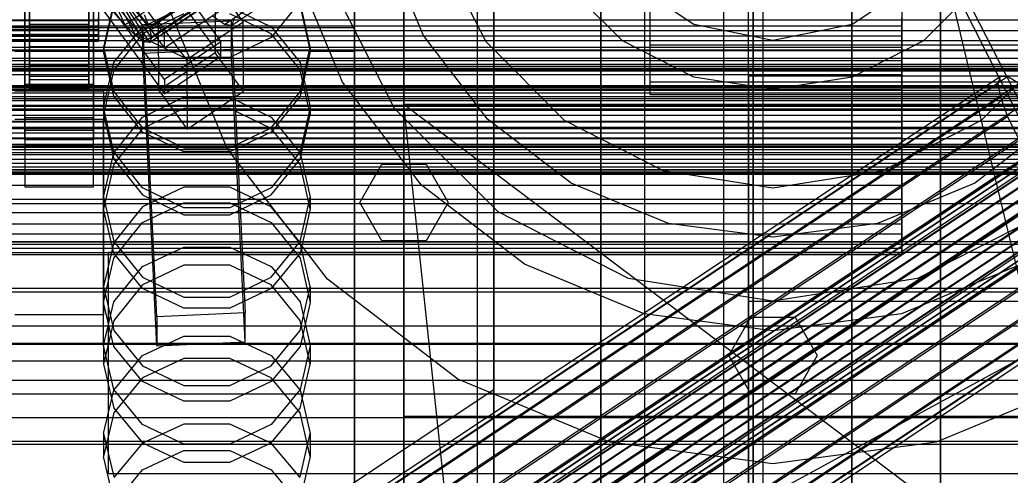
# Model space of a CAD drawing. Header units: millimetres. Extents: x -2500 to 58855, y -53268 to 6837.
# Drawn here: x 132 to 333.2, y -34380.3 to -34287.8 of the extents above; entities that cross this region are included whole.
import ezdxf

# ---------------------------------------------------------------- set-up
doc = ezdxf.new("R2010")
doc.units = ezdxf.units.MM
for name, color, linetype, lineweight in [('COTAS_O', 1, 'Continuous', 0), ('frontal_briquetadora', 7, 'Continuous', 0), ('frontal_C01', 7, 'Continuous', 0), ('frontal_C02', 7, 'Continuous', 0), ('frontal_C03', 7, 'Continuous', 0), ('frontal_dos-mix', 7, 'Continuous', 0), ('frontal_mezcladora', 7, 'Continuous', 0), ('frontal_secador', 7, 'Continuous', 0), ('frontal_tolva', 7, 'Continuous', 0)]:
    doc.layers.add(name, color=color, linetype=linetype, lineweight=lineweight)
doc.dimstyles.new('R19_100', dxfattribs={"dimtxt": 250, "dimasz": 150, "dimexe": 150, "dimexo": 80, "dimgap": 100, "dimtad": 1, "dimtih": 1, "dimtoh": 1, "dimdsep": 46, "dimcen": 0.09, "dimadec": 0, "dimazin": 0, "dimtfac": 1, "dimtdec": 4, "dimtofl": 0, "dimtmove": 0, "dimatfit": 3, "dimfxl": 1, "dimtolj": 1, "dimtzin": 0, "dimarcsym": 0})

# ---------------------------------------------------------------- blocks, each defined once
blk = doc.blocks.new('*D39')
at = {"layer": 'COTAS_O', "color": 0, "lineweight": -2, "transparency": 16777216}
for p, q in [((-1725, -34320), (-1725, -33550)), ((1725, -34320), (1725, -33550)), ((-1575, -33700), (1575, -33700))]:
    blk.add_line(p, q, dxfattribs=at)
at = {"layer": 'COTAS_O', "color": 0, "transparency": 16777216}
for points in [[(-1575, -33675), (-1575, -33725), (-1725, -33700)], [(1575, -33675), (1575, -33725), (1725, -33700)]]:
    blk.add_solid(points, dxfattribs=at)
at = {"layer": 'Defpoints', "color": 0, "transparency": 16777216}
for p in [(1725, -33700), (-1725, -34400), (1725, -34400)]:
    blk.add_point(p, dxfattribs=at)
blk = doc.blocks.new('*D42')
at = {"layer": 'COTAS_O', "color": 0, "lineweight": -2, "transparency": 16777216}
for p, q in [((-570, -33700), (200, -33700)), ((50, -34750), (50, -33850)), ((-570, -34900), (200, -34900))]:
    blk.add_line(p, q, dxfattribs=at)
at = {"layer": 'COTAS_O', "color": 0, "transparency": 16777216}
for points in [[(25, -33850), (75, -33850), (50, -33700)], [(25, -34750), (75, -34750), (50, -34900)]]:
    blk.add_solid(points, dxfattribs=at)
at = {"layer": 'Defpoints', "color": 0, "transparency": 16777216}
for p in [(-650, -33700), (50, -33700), (-650, -34900)]:
    blk.add_point(p, dxfattribs=at)
blk = doc.blocks.new('*D43')
at = {"layer": 'COTAS_O', "color": 0, "lineweight": -2, "transparency": 16777216}
for p, q in [((-650, -34820), (-650, -34050)), ((650, -34820), (650, -34050)), ((-500, -34200), (500, -34200))]:
    blk.add_line(p, q, dxfattribs=at)
at = {"layer": 'COTAS_O', "color": 0, "transparency": 16777216}
for points in [[(-500, -34175), (-500, -34225), (-650, -34200)], [(500, -34175), (500, -34225), (650, -34200)]]:
    blk.add_solid(points, dxfattribs=at)
at = {"layer": 'Defpoints', "color": 0, "transparency": 16777216}
for p in [(650, -34200), (-650, -34900), (650, -34900)]:
    blk.add_point(p, dxfattribs=at)

msp = doc.modelspace()

# ---------------------------------------------------------------- linework, layer by layer
at = {"layer": 'frontal_briquetadora'}
for p, q in [((210, -34680), (210, -33820)), ((210, -33820), (416.55, -34680)), ((210, -34060), (210, -34490)), ((210, -34060), (210, -34305)), ((210, -34496), (210, -34060)), ((210, -34060), (430, -34490)), ((210, -34060), (430, -34496)), ((210, -34260), (210, -34305)), ((210, -34680), (210, -34260)), ((210, -34496), (210, -34260)), ((200, -34288.446), (200, -34268.879)), ((200, -34288.435), (200, -34268.884)), ((200, -34289.306), (200, -34270.216)), ((200, -34272.021), (200, -34289.389)), ((200, -34274.379), (200, -34294.247)), ((200, -34275), (200, -34294.5)), ((200, -34275), (200, -34294.021)), ((200, -34275), (200, -34292.221)), ((200, -34275), (200, -34294.515)), ((200, -34275), (200, -34294.867)), ((200, -34295.487), (200, -34275.621)), ((210, -34275), (210, -34293.742)), ((200, -34293.039), (200, -34277.979)), ((200, -34279.784), (200, -34298.691)), ((200, -34281.116), (200, -34300.517)), ((200, -34281.121), (200, -34300.538)), ((200, -34282.059), (200, -34296.162)), ((151.08, -34284.263), (149, -34293.364)), ((156.906, -34291.418), (151.08, -34284.112)), ((188.92, -34284.112), (183.094, -34291.418)), ((191, -34293.364), (188.92, -34284.263)), ((149, -34294.247), (151.08, -34285.14)), ((156.907, -34289.221), (165.327, -34285.179)), ((174.673, -34285.179), (183.093, -34289.221)), ((188.92, -34285.14), (191, -34294.247)), ((200, -34302.341), (200, -34284.973)), ((165.326, -34286.607), (156.906, -34290.664)), ((183.094, -34290.664), (174.674, -34286.607)), ((200, -34307.656), (200, -34288.435)), ((200, -34307.682), (200, -34288.446)), ((-160, -34289.389), (200, -34289.389)), ((151.08, -34296.503), (156.907, -34289.221)), ((183.093, -34289.221), (188.92, -34296.503)), ((200, -34307.847), (200, -34289.306)), ((200, -34289.389), (200, -34306.421)), ((156.906, -34290.664), (151.08, -34297.965)), ((165.326, -34295.473), (156.906, -34291.418)), ((183.094, -34291.418), (174.674, -34295.473)), ((188.92, -34297.964), (183.094, -34290.664)), ((200, -34292.221), (200, -34306.82)), ((149, -34294.247), (131, -34294.247)), ((149, -34293.364), (149, -34294.247)), ((149, -34293.364), (151.08, -34302.464)), ((151.08, -34303.343), (149, -34294.247)), ((188.92, -34302.464), (191, -34293.364)), ((191, -34294.247), (188.92, -34303.343)), ((191, -34293.364), (191, -34294.247)), ((200, -34294.247), (191, -34294.247)), ((200, -34303.498), (200, -34293.039)), ((200, -34294.021), (200, -34312.312)), ((200, -34294.247), (200, -34314.065)), ((200, -34294.5), (200, -34313.519)), ((210, -34293.742), (210, -34311.847)), ((149, -34305.584), (151.08, -34296.503)), ((174.674, -34295.473), (165.326, -34295.473)), ((188.92, -34296.503), (191, -34305.584)), ((200, -34294.515), (200, -34313.55)), ((200, -34294.867), (200, -34314.683)), ((200, -34315.301), (200, -34295.487)), ((200, -34296.162), (200, -34305.188)), ((151.08, -34297.965), (149, -34307.055)), ((191, -34307.055), (188.92, -34297.964)), ((200, -34298.691), (200, -34316.687)), ((200, -34300.517), (200, -34319.289)), ((200, -34300.538), (200, -34319.325)), ((151.08, -34302.464), (156.907, -34309.762)), ((183.093, -34309.762), (188.92, -34302.464)), ((200, -34317.401), (200, -34302.341)), ((156.906, -34310.629), (151.08, -34303.343)), ((156.907, -34307.571), (165.327, -34303.551)), ((165.327, -34303.551), (174.673, -34303.551)), ((174.673, -34303.551), (183.093, -34307.571)), ((188.92, -34303.343), (183.094, -34310.629)), ((200, -34307.765), (200, -34303.498)), ((149, -34305.584), (149, -34307.055)), ((151.08, -34314.665), (149, -34305.584)), ((165.326, -34305.831), (156.906, -34309.876)), ((174.674, -34305.831), (165.326, -34305.831)), ((183.094, -34309.876), (174.674, -34305.831)), ((191, -34305.584), (188.92, -34314.665)), ((191, -34305.584), (191, -34307.055)), ((200, -34305.188), (200, -34307.765)), ((200, -34306.421), (200, -34320.524)), ((210, -34305), (210, -34471)), ((222, -34418.333), (210, -34305)), ((430, -34305), (210, -34305)), ((430, -34471), (210, -34305)), ((210, -34680), (210, -34305)), ((210, -34305), (210, -34496)), ((430, -34305), (222, -34418.333)), ((149, -34307.055), (151.08, -34316.128)), ((151.08, -34314.816), (156.907, -34307.571)), ((183.093, -34307.571), (188.92, -34314.816)), ((188.92, -34316.128), (191, -34307.055)), ((200, -34306.82), (200, -34316.575)), ((200, -34326.072), (200, -34307.656)), ((200, -34326.113), (200, -34307.682)), ((200, -34325.125), (200, -34307.847)), ((156.906, -34309.876), (151.08, -34317.151)), ((156.907, -34309.762), (165.327, -34313.812)), ((174.673, -34313.812), (183.093, -34309.762)), ((188.92, -34317.151), (183.094, -34309.876)), ((165.326, -34314.669), (156.906, -34310.629)), ((183.094, -34310.629), (174.674, -34314.669)), ((200, -34312.312), (200, -34329.168)), ((210, -34311.847), (210, -34328.696)), ((165.327, -34313.812), (174.673, -34313.812)), ((200, -34313.519), (200, -34331.59)), ((200, -34313.55), (200, -34331.635)), ((200, -34314.065), (200, -34333.784)), ((149, -34323.849), (151.08, -34314.816)), ((156.907, -34321.948), (151.08, -34314.665)), ((151.08, -34316.128), (156.906, -34323.39)), ((174.674, -34314.669), (165.326, -34314.669)), ((188.92, -34314.665), (183.093, -34321.948)), ((183.094, -34323.39), (188.92, -34316.128)), ((188.92, -34314.816), (191, -34323.849)), ((200, -34314.683), (200, -34334.398)), ((200, -34335.011), (200, -34315.301)), ((200, -34316.575), (200, -34320)), ((151.08, -34317.151), (149, -34326.199)), ((191, -34326.199), (188.92, -34317.151)), ((200, -34316.687), (200, -34333.081)), ((200, -34327.861), (200, -34317.401)), ((200, -34319.289), (200, -34336.971)), ((200, -34319.325), (200, -34337.021)), ((200, -34320.524), (200, -34329.551)), ((165.327, -34321.854), (156.907, -34325.844)), ((165.327, -34325.989), (156.907, -34321.948)), ((174.673, -34321.854), (165.327, -34321.854)), ((183.093, -34325.844), (174.673, -34321.854)), ((183.093, -34321.948), (174.673, -34325.989)), ((149, -34323.849), (149, -34326.199)), ((149, -34323.849), (151.08, -34332.883)), ((156.906, -34323.39), (165.326, -34327.416)), ((174.674, -34327.416), (183.094, -34323.39)), ((188.92, -34332.883), (191, -34323.849)), ((191, -34323.849), (191, -34326.199)), ((151.08, -34335.219), (149, -34326.199)), ((156.907, -34325.844), (151.08, -34333.033)), ((156.906, -34329.005), (165.326, -34324.981)), ((165.326, -34324.981), (174.674, -34324.981)), ((174.673, -34325.989), (165.327, -34325.989)), ((174.674, -34324.981), (183.094, -34329.005)), ((188.92, -34333.033), (183.093, -34325.844)), ((191, -34326.199), (188.92, -34335.22)), ((200, -34340.477), (200, -34325.125)), ((200, -34343.231), (200, -34326.072)), ((200, -34343.286), (200, -34326.113)), ((165.326, -34327.416), (174.674, -34327.416)), ((200, -34332.127), (200, -34327.861)), ((210, -34328.696), (210, -34343.717)), ((151.08, -34336.235), (156.906, -34329.005)), ((183.094, -34329.005), (188.92, -34336.235)), ((200, -34329.168), (200, -34343.943)), ((200, -34329.551), (200, -34332.127)), ((200, -34331.59), (200, -34348.267)), ((200, -34331.635), (200, -34348.326)), ((151.08, -34333.033), (149, -34341.997)), ((151.08, -34332.883), (156.907, -34340.127)), ((156.907, -34337.96), (165.327, -34333.996)), ((165.327, -34333.996), (174.673, -34333.996)), ((174.673, -34333.996), (183.093, -34337.96)), ((183.093, -34340.127), (188.92, -34332.883)), ((191, -34341.997), (188.92, -34333.033)), ((200, -34333.081), (200, -34347.243)), ((200, -34333.784), (200, -34353.351)), ((200, -34334.398), (200, -34353.959)), ((149, -34345.219), (151.08, -34336.235)), ((156.906, -34342.432), (151.08, -34335.219)), ((188.92, -34335.22), (183.094, -34342.432)), ((188.92, -34336.235), (191, -34345.219)), ((200, -34354.568), (200, -34335.011)), ((151.08, -34345.102), (156.907, -34337.96)), ((165.326, -34337.684), (156.906, -34341.688)), ((174.674, -34337.684), (165.326, -34337.684)), ((183.094, -34341.688), (174.674, -34337.684)), ((183.093, -34337.96), (188.92, -34345.102)), ((200, -34336.971), (200, -34353.127)), ((200, -34337.021), (200, -34353.19)), ((156.907, -34340.127), (165.327, -34344.148)), ((174.673, -34344.148), (183.093, -34340.127)), ((200, -34353.313), (200, -34340.477)), ((149, -34341.997), (149, -34345.219)), ((149, -34341.997), (151.08, -34350.961)), ((156.906, -34341.688), (151.08, -34348.879)), ((165.326, -34346.427), (156.906, -34342.432)), ((183.094, -34342.432), (174.674, -34346.427)), ((188.92, -34348.879), (183.094, -34341.688)), ((188.92, -34350.961), (191, -34341.997)), ((191, -34341.997), (191, -34345.219)), ((165.327, -34344.148), (174.673, -34344.148)), ((200, -34358.71), (200, -34343.231)), ((200, -34358.777), (200, -34343.286)), ((200, -34343.943), (200, -34356.068)), ((210, -34343.717), (210, -34356.398)), ((149, -34354.009), (151.08, -34345.102)), ((151.08, -34354.166), (149, -34345.219)), ((174.674, -34346.427), (165.326, -34346.427)), ((188.92, -34345.102), (191, -34354.009)), ((191, -34345.219), (188.92, -34354.166)), ((200, -34347.243), (200, -34358.629)), ((200, -34348.267), (200, -34363.141)), ((200, -34348.326), (200, -34363.212)), ((151.08, -34348.879), (149, -34357.809)), ((191, -34357.809), (188.92, -34348.879)), ((151.08, -34350.961), (156.907, -34358.15)), ((156.907, -34356.004), (165.327, -34352.087)), ((165.327, -34352.087), (174.673, -34352.087)), ((174.673, -34352.087), (183.093, -34356.004)), ((183.093, -34358.15), (188.92, -34350.961)), ((149, -34354.009), (149, -34357.809)), ((151.08, -34362.915), (149, -34354.009)), ((156.906, -34361.311), (151.08, -34354.166)), ((188.92, -34354.166), (183.094, -34361.311)), ((191, -34354.009), (188.92, -34362.915)), ((191, -34354.009), (191, -34357.809)), ((200, -34353.127), (200, -34367.36)), ((200, -34353.19), (200, -34367.434)), ((200, -34363.139), (200, -34353.313)), ((200, -34353.351), (200, -34372.717)), ((200, -34353.959), (200, -34373.318)), ((200, -34373.92), (200, -34354.568)), ((151.08, -34363.062), (156.907, -34356.004)), ((165.326, -34356.608), (156.906, -34360.574)), ((174.674, -34356.608), (165.326, -34356.608)), ((183.094, -34360.574), (174.674, -34356.608)), ((183.093, -34356.004), (188.92, -34363.062)), ((200, -34356.068), (200, -34365.078)), ((210, -34356.398), (210, -34366.307)), ((149, -34357.809), (151.08, -34366.693)), ((156.907, -34358.15), (165.327, -34362.14)), ((174.673, -34362.14), (183.093, -34358.15)), ((188.92, -34366.693), (191, -34357.809)), ((200, -34358.629), (200, -34366.801)), ((200, -34372.127), (200, -34358.71)), ((200, -34372.205), (200, -34358.777)), ((156.906, -34360.574), (151.08, -34367.693)), ((188.92, -34367.692), (183.094, -34360.574)), ((210, -34361.302), (210, -34359.564)), ((156.907, -34370.057), (151.08, -34362.915)), ((165.326, -34365.266), (156.906, -34361.311)), ((165.327, -34362.14), (174.673, -34362.14)), ((183.094, -34361.311), (174.674, -34365.266)), ((188.92, -34362.915), (183.093, -34370.057)), ((210, -34364.433), (210, -34361.302)), ((149, -34371.863), (151.08, -34363.062)), ((188.92, -34363.062), (191, -34371.863)), ((200, -34369.578), (200, -34363.139)), ((200, -34363.141), (200, -34375.844)), ((200, -34363.212), (200, -34375.925)), ((210, -34368.338), (210, -34364.433)), ((151.08, -34366.693), (156.906, -34373.784)), ((174.674, -34365.266), (165.326, -34365.266)), ((183.094, -34373.784), (188.92, -34366.693)), ((200, -34365.078), (200, -34370.627)), ((200, -34366.801), (200, -34371.445)), ((210, -34366.307), (210, -34373.106)), ((151.08, -34367.693), (149, -34376.522)), ((191, -34376.522), (188.92, -34367.692)), ((200, -34367.36), (200, -34379.318)), ((200, -34367.434), (200, -34379.401)), ((210, -34368.338), (452, -34368.338)), ((210, -34368.338), (210, -34372.243)), ((165.327, -34369.992), (156.907, -34373.853)), ((165.327, -34374.021), (156.907, -34370.057)), ((174.673, -34369.992), (165.327, -34369.992)), ((183.093, -34373.853), (174.673, -34369.992)), ((183.093, -34370.057), (174.673, -34374.021)), ((200, -34372.383), (200, -34369.578)), ((200, -34370.627), (200, -34372.5)), ((149, -34371.863), (149, -34376.522)), ((149, -34371.863), (151.08, -34380.664)), ((188.92, -34380.664), (191, -34371.863)), ((191, -34371.863), (191, -34376.522)), ((200, -34371.445), (200, -34372.383)), ((200, -34383.153), (200, -34372.127)), ((200, -34383.24), (200, -34372.205)), ((200, -34372.717), (200, -34391.832)), ((210, -34372.243), (210, -34375.375)), ((156.907, -34373.853), (151.08, -34380.809)), ((156.906, -34373.784), (165.326, -34377.708)), ((174.673, -34374.021), (165.327, -34374.021)), ((174.674, -34377.708), (183.094, -34373.784)), ((188.92, -34380.809), (183.093, -34373.853)), ((200, -34373.318), (200, -34392.425)), ((200, -34393.018), (200, -34373.92)), ((210, -34373.106), (210, -34376.565)), ((151.08, -34385.296), (149, -34376.522)), ((156.906, -34379.254), (165.326, -34375.335)), ((165.326, -34375.335), (174.674, -34375.335)), ((174.674, -34375.335), (183.094, -34379.254)), ((191, -34376.522), (188.92, -34385.296)), ((200, -34375.844), (200, -34386.064)), ((200, -34375.925), (200, -34386.153)), ((210, -34375.375), (210, -34377.112)), ((165.326, -34377.708), (174.674, -34377.708)), ((151.08, -34386.283), (156.906, -34379.254)), ((183.094, -34379.254), (188.92, -34386.283)), ((200, -34379.318), (200, -34388.707)), ((200, -34379.401), (200, -34388.798))]:
    msp.add_line(p, q, dxfattribs=at)
at = {"layer": 'frontal_C01'}
for p, q in [((250, -35735.764), (250, -32680.37)), ((250, -32685.104), (250, -35740.498)), ((228.298, -34363.008), (228.298, -34050.821)), ((228.298, -34056.508), (228.298, -34368.695)), ((311.15, -34286.115), (311.15, -34289.04)), ((311.15, -34291.103), (311.15, -34287.412)), ((-311.15, -34289.04), (311.15, -34289.04)), ((311.15, -34289.04), (311.15, -34293.405)), ((-311.15, -34291.103), (311.15, -34291.103)), ((311.15, -34296.094), (311.15, -34291.103)), ((-311.15, -34293.405), (311.15, -34293.405)), ((311.15, -34293.405), (311.15, -34298.913)), ((-311.15, -34296.094), (311.15, -34296.094)), ((311.15, -34302.045), (311.15, -34296.094)), ((-311.15, -34298.913), (311.15, -34298.913)), ((146.872, -34421.648), (331.181, -34299.317)), ((148.32, -34421.655), (332.629, -34299.324)), ((311.15, -34298.913), (311.15, -34305.189)), ((331.181, -34299.317), (330.692, -34300.75)), ((332.629, -34299.324), (331.181, -34299.317)), ((334.938, -34300.771), (332.629, -34299.324)), ((-440, -34301.196), (440, -34301.196)), ((-440, -34301.353), (440, -34301.353)), ((-440, -34301.652), (440, -34301.652)), ((-440, -34302.111), (440, -34302.111)), ((311.15, -34302.045), (-311.15, -34302.045)), ((146.383, -34423.082), (330.692, -34300.75)), ((150.629, -34423.103), (334.938, -34300.771)), ((311.15, -34308.55), (311.15, -34302.045)), ((330.692, -34300.75), (331.197, -34303.526)), ((-440, -34302.688), (440, -34302.688)), ((-440, -34303.419), (440, -34303.419)), ((-440, -34304.235), (440, -34304.235)), ((141.045, -34445.591), (354.844, -34303.687)), ((141.218, -34445.083), (355.017, -34303.179)), ((141.731, -34445.086), (355.53, -34303.182)), ((142.549, -34445.599), (356.348, -34303.694)), ((146.887, -34425.858), (331.197, -34303.526)), ((153.641, -34425.891), (337.95, -34303.56)), ((331.197, -34303.526), (332.659, -34307.456)), ((-440, -34305.188), (440, -34305.188)), ((-440, -34306.186), (440, -34306.186)), ((-311.15, -34305.189), (311.15, -34305.189)), ((141.224, -34446.575), (355.022, -34304.671)), ((141.742, -34447.968), (355.541, -34306.063)), ((143.617, -34446.587), (357.415, -34304.683)), ((144.861, -34447.983), (358.659, -34306.079)), ((311.15, -34305.189), (311.15, -34311.805)), ((440, -34307.296), (-440, -34307.296)), ((-440, -34308.41), (440, -34308.41)), ((-311.15, -34308.55), (311.15, -34308.55)), ((142.565, -34449.674), (356.363, -34307.77)), ((359.995, -34307.788), (146.196, -34449.692)), ((148.35, -34429.788), (332.659, -34307.456)), ((157.152, -34429.832), (341.461, -34307.5)), ((311.15, -34315.166), (311.15, -34308.55)), ((332.659, -34307.456), (334.981, -34312.272)), ((-440, -34309.601), (440, -34309.601)), ((143.635, -34451.578), (357.434, -34309.674)), ((147.533, -34451.597), (361.332, -34309.693)), ((-440, -34310.754), (440, -34310.754)), ((-440, -34311.945), (440, -34311.945)), ((-311.15, -34311.805), (311.15, -34311.805)), ((144.881, -34453.55), (358.68, -34311.645)), ((148.779, -34453.569), (362.578, -34311.665)), ((150.672, -34434.604), (334.981, -34312.272)), ((345.231, -34312.323), (160.922, -34434.655)), ((311.15, -34311.805), (311.15, -34318.31)), ((-440, -34313.059), (440, -34313.059)), ((-440, -34314.169), (440, -34314.169)), ((146.218, -34455.455), (360.017, -34313.551)), ((149.85, -34455.473), (363.648, -34313.569)), ((-440, -34315.168), (440, -34315.168)), ((-440, -34316.121), (440, -34316.121)), ((-311.15, -34315.166), (311.15, -34315.166)), ((147.554, -34457.164), (361.352, -34315.26)), ((150.672, -34457.18), (364.471, -34315.275)), ((311.15, -34321.442), (311.15, -34315.166)), ((-440, -34316.936), (440, -34316.936)), ((-440, -34317.668), (440, -34317.668)), ((-440, -34318.244), (440, -34318.244)), ((-311.15, -34318.31), (311.15, -34318.31)), ((148.798, -34458.56), (362.596, -34316.656)), ((149.865, -34459.548), (363.664, -34317.644)), ((150.683, -34460.061), (364.482, -34318.157)), ((151.191, -34458.572), (364.989, -34316.668)), ((151.196, -34460.064), (364.995, -34318.159)), ((151.369, -34459.556), (365.168, -34317.652)), ((153.694, -34439.977), (338.003, -34317.646)), ((164.693, -34440.032), (349.002, -34317.701)), ((311.15, -34318.31), (311.15, -34324.261)), ((-440, -34318.704), (440, -34318.704)), ((-440, -34319.002), (440, -34319.002)), ((-440, -34319.159), (440, -34319.159)), ((-311.15, -34321.442), (311.15, -34321.442)), ((311.15, -34326.951), (311.15, -34321.442)), ((-311.15, -34324.261), (311.15, -34324.261)), ((157.211, -34445.542), (341.52, -34323.211)), ((168.21, -34445.597), (352.519, -34323.266)), ((311.15, -34324.261), (311.15, -34329.252)), ((-311.15, -34326.951), (311.15, -34326.951)), ((160.982, -34450.92), (345.291, -34328.588)), ((171.232, -34450.971), (355.541, -34328.639)), ((311.15, -34331.316), (311.15, -34326.951)), ((-311.15, -34329.252), (311.15, -34329.252)), ((311.15, -34329.252), (311.15, -34332.943)), ((-311.15, -34331.316), (311.15, -34331.316)), ((311.15, -34334.241), (311.15, -34331.316)), ((-311.15, -34332.943), (311.15, -34332.943)), ((-311.15, -34334.241), (311.15, -34334.241)), ((164.752, -34455.743), (349.061, -34333.411)), ((173.554, -34455.787), (357.863, -34333.455)), ((311.15, -34332.943), (311.15, -34335.083)), ((311.15, -34335.526), (311.15, -34334.241)), ((-311.15, -34335.083), (311.15, -34335.083)), ((-311.15, -34335.526), (311.15, -34335.526)), ((311.15, -34335.083), (311.15, -34335.526)), ((168.263, -34459.683), (352.572, -34337.351)), ((175.016, -34459.717), (359.326, -34337.385)), ((171.275, -34462.472), (355.584, -34340.14)), ((175.521, -34462.493), (359.83, -34340.161)), ((173.584, -34463.919), (357.893, -34341.588)), ((175.032, -34463.926), (359.341, -34341.595)), ((228.298, -34363.008), (130, -34428.251)), ((228.298, -34675.195), (228.298, -34363.008)), ((228.298, -34363.008), (228.298, -34368.695)), ((130, -34433.939), (228.298, -34368.695)), ((228.298, -34368.695), (228.298, -34680.882))]:
    msp.add_line(p, q, dxfattribs=at)
at = {"layer": 'frontal_C02'}
for p, q in [((250, -35767.535), (250, -32976.99)), ((250, -32981.769), (250, -35772.314)), ((173.584, -34288.766), (357.893, -34165.282)), ((175.032, -34288.963), (359.341, -34165.479)), ((228.298, -34472.116), (228.298, -34187.295)), ((228.298, -34193.036), (228.298, -34477.858)), ((161.341, -34290.598), (133.809, -34253.006)), ((133, -34300.956), (133, -34255.052)), ((133.821, -34255.928), (161.353, -34293.521)), ((145.315, -34254.675), (172.847, -34292.267)), ((147, -34255.052), (147, -34300.956)), ((133, -34257.975), (133, -34303.879)), ((172.859, -34295.19), (145.327, -34257.597)), ((147, -34303.879), (147, -34257.975)), ((161.379, -34299.951), (133.847, -34262.358)), ((133, -34310.309), (133, -34264.405)), ((133.859, -34265.281), (161.391, -34302.874)), ((147, -34264.405), (147, -34310.309)), ((133, -34267.327), (133, -34313.232)), ((147, -34313.232), (147, -34267.327)), ((150.436, -34282.41), (153.314, -34288.857)), ((153.314, -34288.857), (163.144, -34282.271)), ((160.19, -34288.155), (171.658, -34280.472)), ((171.658, -34280.472), (171.715, -34294.501)), ((171.658, -34280.472), (177.394, -34288.304)), ((134, -34288.739), (134, -34283.846)), ((146, -34283.846), (146, -34288.739)), ((151.503, -34283.452), (155.567, -34291.056)), ((152.321, -34284.027), (157.295, -34292.271)), ((152.829, -34282.735), (158.366, -34289.544)), ((152.835, -34284.097), (158.378, -34292.418)), ((153.008, -34283.656), (158.743, -34291.488)), ((158.366, -34289.544), (168.196, -34282.958)), ((172.809, -34282.915), (161.341, -34290.598)), ((134, -34285.816), (134, -34288.739)), ((134, -34285.816), (134, -34287.954)), ((146, -34288.739), (146, -34285.816)), ((146, -34287.954), (146, -34285.816)), ((148, -34285.816), (148, -34287.954)), ((153.314, -34288.857), (150.688, -34285.823)), ((155.567, -34291.056), (165.397, -34284.47)), ((157.295, -34292.271), (167.125, -34285.685)), ((158.378, -34292.418), (168.208, -34285.832)), ((158.743, -34291.488), (168.573, -34284.902)), ((161.353, -34293.521), (172.821, -34285.838)), ((-148, -34287.954), (148, -34287.954)), ((134, -34289.324), (134, -34287.412)), ((134, -34287.412), (134, -34292.107)), ((134, -34287.462), (134, -34292.107)), ((134, -34287.954), (134, -34293.252)), ((146, -34287.954), (134, -34287.954)), ((134, -34287.954), (134, -34289.767)), ((146, -34292.107), (146, -34287.412)), ((146, -34287.412), (146, -34289.324)), ((146, -34292.107), (146, -34287.462)), ((146, -34293.252), (146, -34287.954)), ((146, -34289.767), (146, -34287.954)), ((148, -34289.324), (148, -34287.412)), ((148, -34287.954), (148, -34289.767)), ((156.962, -34288.802), (174.943, -34288.008)), ((157.272, -34286.718), (158.366, -34289.544)), ((160.247, -34302.184), (160.19, -34288.155)), ((165.926, -34295.987), (160.19, -34288.155)), ((177.394, -34288.304), (165.926, -34295.987)), ((173.584, -34288.766), (171.275, -34287.142)), ((174.943, -34288.008), (174.943, -34293.854)), ((174.943, -34288.008), (177.811, -34347.384)), ((175.521, -34287.719), (175.032, -34288.963)), ((177.451, -34302.332), (177.394, -34288.304)), ((-148, -34289.324), (148, -34289.324)), ((-148, -34289.767), (148, -34289.767)), ((134, -34288.739), (146, -34288.739)), ((134, -34293.252), (134, -34288.739)), ((134, -34290.818), (134, -34289.324)), ((134, -34289.324), (134, -34296.145)), ((146, -34289.324), (134, -34289.324)), ((134, -34289.767), (134, -34297.08)), ((146, -34289.767), (134, -34289.767)), ((134, -34289.767), (134, -34291.132)), ((146, -34288.739), (146, -34293.252)), ((146, -34296.145), (146, -34289.324)), ((146, -34289.324), (146, -34290.818)), ((146, -34297.08), (146, -34289.767)), ((146, -34291.132), (146, -34289.767)), ((148, -34290.818), (148, -34289.324)), ((148, -34289.767), (148, -34291.132)), ((155.567, -34291.056), (153.314, -34288.857)), ((156.962, -34294.648), (156.962, -34288.802)), ((159.83, -34348.179), (156.962, -34288.802)), ((158.366, -34289.544), (158.743, -34291.488)), ((175.032, -34288.963), (173.584, -34288.766)), ((-148, -34290.818), (148, -34290.818)), ((-148, -34291.132), (148, -34291.132)), ((-148, -34291.793), (148, -34291.793)), ((-148, -34291.955), (148, -34291.955)), ((-148, -34292.18), (148, -34292.18)), ((134, -34291.793), (134, -34290.818)), ((134, -34290.818), (134, -34299.3)), ((146, -34290.818), (134, -34290.818)), ((134, -34291.132), (134, -34299.961)), ((146, -34291.132), (134, -34291.132)), ((134, -34291.132), (134, -34291.955)), ((134, -34292.18), (134, -34291.793)), ((134, -34291.793), (134, -34301.356)), ((146, -34291.793), (134, -34291.793)), ((134, -34291.955), (134, -34301.698)), ((146, -34291.955), (134, -34291.955)), ((134, -34291.955), (134, -34292.18)), ((134, -34292.107), (134, -34296.145)), ((134, -34292.107), (146, -34292.107)), ((134, -34292.18), (134, -34302.174)), ((146, -34292.18), (134, -34292.18)), ((146, -34299.3), (146, -34290.818)), ((146, -34290.818), (146, -34291.793)), ((146, -34299.961), (146, -34291.132)), ((146, -34291.955), (146, -34291.132)), ((146, -34301.356), (146, -34291.793)), ((146, -34291.793), (146, -34292.18)), ((146, -34301.698), (146, -34291.955)), ((146, -34292.18), (146, -34291.955)), ((146, -34296.145), (146, -34292.107)), ((146, -34302.174), (146, -34292.18)), ((148, -34291.793), (148, -34290.818)), ((148, -34291.132), (148, -34291.955)), ((148, -34292.18), (148, -34291.793)), ((148, -34291.955), (148, -34292.18)), ((157.295, -34292.271), (155.567, -34291.056)), ((158.378, -34292.418), (157.295, -34292.271)), ((158.743, -34291.488), (158.378, -34292.418)), ((161.341, -34290.598), (161.353, -34293.521)), ((172.847, -34292.267), (161.379, -34299.951)), ((172.859, -34295.19), (172.847, -34292.267)), ((134, -34293.252), (146, -34293.252)), ((134, -34297.08), (134, -34293.252)), ((146, -34293.252), (146, -34297.08)), ((174.943, -34293.854), (156.962, -34294.648)), ((171.715, -34294.501), (160.247, -34302.184)), ((177.451, -34302.332), (171.715, -34294.501)), ((177.811, -34353.231), (174.943, -34293.854)), ((134, -34296.145), (134, -34299.3)), ((134, -34296.145), (146, -34296.145)), ((146, -34299.3), (146, -34296.145)), ((159.83, -34354.025), (156.962, -34294.648)), ((161.391, -34302.874), (172.859, -34295.19)), ((165.926, -34295.987), (165.983, -34310.016)), ((450, -34298.24), (-450, -34298.24)), ((133, -34312.196), (133, -34298.167)), ((133, -34298.167), (147, -34298.167)), ((133, -34307.73), (133, -34298.167)), ((134, -34297.08), (146, -34297.08)), ((134, -34299.961), (134, -34297.08)), ((146, -34297.08), (146, -34299.961)), ((147, -34298.167), (147, -34312.196)), ((147, -34298.167), (147, -34307.73)), ((134, -34299.3), (134, -34301.356)), ((134, -34299.3), (146, -34299.3)), ((134, -34299.961), (146, -34299.961)), ((134, -34301.698), (134, -34299.961)), ((146, -34301.356), (146, -34299.3)), ((146, -34299.961), (146, -34301.698)), ((161.379, -34299.951), (161.391, -34302.874)), ((131, -34302.259), (149, -34302.259)), ((147, -34300.956), (133, -34300.956)), ((133, -34300.956), (133, -34303.879)), ((134, -34301.356), (134, -34302.174)), ((134, -34301.356), (146, -34301.356)), ((134, -34301.698), (146, -34301.698)), ((134, -34302.174), (134, -34301.698)), ((134, -34302.174), (146, -34302.174)), ((146, -34302.174), (146, -34301.356)), ((146, -34301.698), (146, -34302.174)), ((147, -34303.879), (147, -34300.956)), ((149, -34302.259), (149, -34308.104)), ((149, -34302.259), (149, -34347.78)), ((160.247, -34302.184), (165.983, -34310.016)), ((165.983, -34310.016), (177.451, -34302.332)), ((133, -34303.879), (147, -34303.879)), ((149, -34308.104), (131, -34308.104)), ((147, -34307.73), (133, -34307.73)), ((133, -34307.73), (133, -34321.759)), ((147, -34321.759), (147, -34307.73)), ((149, -34353.626), (149, -34308.104)), ((-450, -34309.931), (450, -34309.931)), ((147, -34310.309), (133, -34310.309)), ((133, -34310.309), (133, -34313.232)), ((147, -34313.232), (147, -34310.309)), ((147, -34312.196), (133, -34312.196)), ((133, -34312.196), (133, -34321.759)), ((147, -34321.759), (147, -34312.196)), ((133, -34313.232), (147, -34313.232)), ((133, -34321.759), (147, -34321.759)), ((-425, -34342.323), (425, -34342.323)), ((149, -34347.78), (131, -34347.78)), ((149, -34353.626), (149, -34347.78)), ((177.811, -34347.384), (159.83, -34348.179)), ((159.83, -34348.179), (159.83, -34354.025)), ((177.811, -34353.231), (177.811, -34347.384)), ((425, -34353.799), (-425, -34353.799)), ((131, -34353.626), (149, -34353.626)), ((159.83, -34354.025), (177.811, -34353.231)), ((425, -34357.17), (-425, -34357.17)), ((-425, -34368.646), (425, -34368.646))]:
    msp.add_line(p, q, dxfattribs=at)
at = {"layer": 'frontal_C03'}
for p, q in [((250, -35246.305), (250, -32596.305)), ((250, -32601.121), (250, -35251.121)), ((250, -34425.813), (250, -34161.89)), ((250, -34167.668), (250, -34431.591))]:
    msp.add_line(p, q, dxfattribs=at)
at = {"layer": 'frontal_dos-mix'}
for p, q in [((225, -35980), (225, -33282.5)), ((275, -35980), (275, -33282.5))]:
    msp.add_line(p, q, dxfattribs=at)
at = {"layer": 'frontal_mezcladora'}
for p, q in [((280, -34450), (280, -34020)), ((259, -34456.719), (259, -34036.719)), ((281, -34036.719), (281, -34456.719)), ((259, -34483.281), (259, -34063.281)), ((281, -34483.281), (281, -34063.281)), ((283, -34509.163), (283, -34076.07)), ((301, -34076.07), (301, -34509.163)), ((319, -34076.07), (319, -34509.163)), ((283, -34526.414), (283, -34093.321)), ((301, -34526.414), (301, -34093.321)), ((319, -34526.414), (319, -34093.321)), ((280, -34299.176), (280, -34250)), ((213.986, -34291), (205.794, -34271.223)), ((226.751, -34292.321), (216.524, -34272.249)), ((197.531, -34300.5), (187.441, -34276.141)), ((208.143, -34305.84), (194.65, -34279.357)), ((268.927, -34288.803), (255.302, -34279.698)), ((314.698, -34279.698), (301.073, -34288.803)), ((254.435, -34292.069), (242.931, -34280.565)), ((260, -34281.153), (260, -34292.878)), ((327.069, -34280.565), (315.565, -34292.069)), ((174.149, -34314), (161.361, -34283.129)), ((285, -34292), (268.927, -34288.803)), ((301.073, -34288.803), (285, -34292)), ((227.017, -34307.983), (213.986, -34291)), ((242.679, -34308.249), (226.751, -34292.321)), ((268.931, -34299.455), (254.435, -34292.069)), ((315.565, -34292.069), (301.069, -34299.455)), ((343.249, -34292.321), (327.321, -34308.249)), ((260, -34292.878), (260, -34300.406)), ((260, -34292.878), (360, -34292.878)), ((213.582, -34321.418), (197.531, -34300.5)), ((260, -34300.406), (260, -34303)), ((260, -34300.406), (360, -34300.406)), ((285, -34302), (268.931, -34299.455)), ((280, -34299.176), (280, -34345)), ((280, -34299.176), (345, -34299.176)), ((301.069, -34299.455), (285, -34302)), ((260, -34303), (360, -34303)), ((229.16, -34326.857), (208.143, -34305.84)), ((244, -34321.014), (227.017, -34307.983)), ((262.751, -34318.476), (242.679, -34308.249)), ((327.321, -34308.249), (307.249, -34318.476)), ((342.983, -34307.983), (326, -34321.014)), ((194.49, -34340.51), (174.149, -34314)), ((201.047, -34324.953), (205.547, -34317.159)), ((205.547, -34317.159), (214.547, -34317.159)), ((214.547, -34317.159), (219.047, -34324.953)), ((285, -34322), (262.751, -34318.476)), ((307.249, -34318.476), (285, -34322)), ((234.5, -34337.469), (213.582, -34321.418)), ((263.777, -34329.206), (244, -34321.014)), ((326, -34321.014), (306.223, -34329.206)), ((205.547, -34332.748), (201.047, -34324.953)), ((219.047, -34324.953), (214.547, -34332.748)), ((255.643, -34340.35), (229.16, -34326.857)), ((340.84, -34326.857), (314.357, -34340.35)), ((285, -34332), (263.777, -34329.206)), ((306.223, -34329.206), (285, -34332)), ((214.547, -34332.748), (205.547, -34332.748)), ((150, -34335), (420, -34335)), ((150, -34380), (150, -34335)), ((258.859, -34347.559), (234.5, -34337.469)), ((335.5, -34337.469), (311.141, -34347.559)), ((221, -34360.851), (194.49, -34340.51)), ((285, -34345), (255.643, -34340.35)), ((314.357, -34340.35), (285, -34345)), ((280, -34345), (280, -34384.35)), ((280, -34345), (345, -34345)), ((285, -34351), (258.859, -34347.559)), ((276, -34356), (280.5, -34348.206)), ((280.5, -34348.206), (289.5, -34348.206)), ((311.141, -34347.559), (285, -34351)), ((289.5, -34348.206), (294, -34356)), ((280.5, -34363.794), (276, -34356)), ((294, -34356), (289.5, -34363.794)), ((251.871, -34373.639), (221, -34360.851)), ((349, -34360.851), (318.129, -34373.639)), ((289.5, -34363.794), (280.5, -34363.794)), ((285, -34378), (251.871, -34373.639)), ((318.129, -34373.639), (285, -34378)), ((150, -34380), (420, -34380))]:
    msp.add_line(p, q, dxfattribs=at)
at = {"layer": 'frontal_secador'}
for p, q in [((1320, -34287.929), (-1320, -34287.929)), ((-1320, -34290), (1320, -34290)), ((-1250, -34290), (1250, -34290)), ((1320, -34292.071), (-1320, -34292.071)), ((1320, -34294), (-1320, -34294)), ((1250, -34294.141), (-1250, -34294.141)), ((1320, -34295.657), (-1320, -34295.657)), ((1320, -34296.928), (-1320, -34296.928)), ((1320, -34297.727), (-1320, -34297.727)), ((1320, -34298), (-1320, -34298)), ((1250, -34297.285), (-1250, -34297.285)), ((1250, -34298), (-1250, -34298)), ((1250, -34301.314), (-1250, -34301.314)), ((1250, -34303.856), (-1250, -34303.856)), ((1250, -34305.455), (-1250, -34305.455)), ((1250, -34306), (-1250, -34306)), ((1360, -34313.5), (-1360, -34313.5)), ((1250, -34313.75), (-1250, -34313.75)), ((1360, -34314.863), (-1360, -34314.863)), ((1360, -34318.859), (-1360, -34318.859)), ((1360, -34325.216), (-1360, -34325.216)), ((1360, -34333.5), (-1360, -34333.5)), ((1250, -34332.924), (-1250, -34332.924)), ((1360, -34343.147), (-1360, -34343.147)), ((-1360, -34353.5), (1360, -34353.5)), ((-1250, -34353.5), (1250, -34353.5)), ((1360, -34363.853), (-1360, -34363.853)), ((1360, -34373.5), (-1360, -34373.5)), ((1250, -34374.076), (-1250, -34374.076))]:
    msp.add_line(p, q, dxfattribs=at)
at = {"layer": 'frontal_tolva'}
for p, q in [((-1821.5, -34350), (1821.5, -34350)), ((-1821.5, -34361), (1821.5, -34361))]:
    msp.add_line(p, q, dxfattribs=at)

# ---------------------------------------------------------------- dimensions: what is measured, and where the dimension line sits
at = {"layer": 'COTAS_O'}
for p1, p2, distance, picture, middle in [((-1725, -34400), (1725, -34400), 700, '*D39', (0, -33700)), ((-650, -34900), (-650, -33700), -700, '*D42', (50, -34300)), ((-650, -34900), (650, -34900), 700, '*D43', (0, -34200))]:
    dim = msp.add_aligned_dim(p1=p1, p2=p2, distance=distance, text='<> O', dimstyle='R19_100', dxfattribs=at)
    dim.commit()
    dim.dimension.update_dxf_attribs({"geometry": picture, "text_midpoint": middle})

doc.saveas('drawing.dxf')
